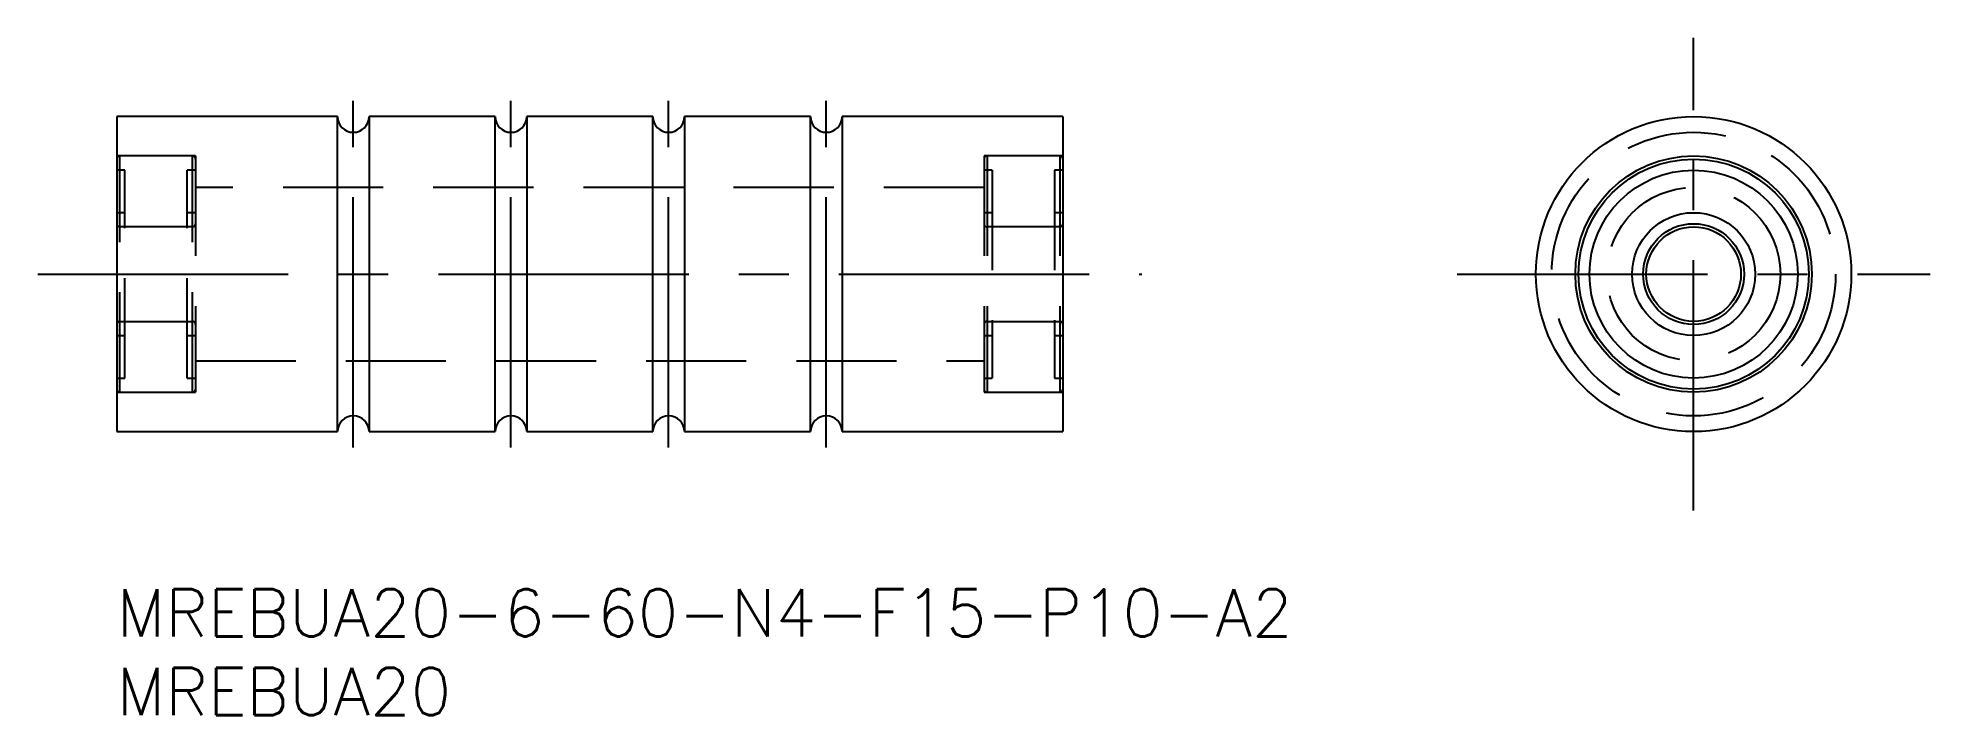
# Model space of a CAD drawing. Extents: x -5 to 115, y -8 to 35.
import ezdxf

# ---------------------------------------------------------------- set-up
doc = ezdxf.new("R2010")
doc.units = 0
doc.header["$LTSCALE"] = 0.5
doc.linetypes.add('CENTER', pattern=[50.8, 31.75, -6.35, 6.35, -6.35])
doc.linetypes.add('DASHED', pattern=[19.05, 12.7, -6.35])
for name, color, linetype in [('MSM_CENTER', 1, 'CENTER'), ('MSM_CONTINUOUS', 7, 'CONTINUOUS'), ('MSM_DASHED', 4, 'DASHED'), ('MSM_NARROW', 5, 'CONTINUOUS'), ('MSM_PART_NUMBER', 7, 'CONTINUOUS')]:
    doc.layers.add(name, color=color, linetype=linetype)
doc.styles.get("Standard").update_dxf_attribs({"font": 'txt.shx', "height": 3, "bigfont": 'bigfont.shx'})

msp = doc.modelspace()

# ---------------------------------------------------------------- linework, layer by layer
at = {"layer": 'MSM_CENTER'}
for p, q in [((100, 5), (100, 35)), ((15, 9), (15, 31)), ((25, 9), (25, 31)), ((35, 9), (35, 31)), ((45, 9), (45, 31)), ((-5, 20), (65, 20)), ((85, 20), (115, 20))]:
    msp.add_line(p, q, dxfattribs=at)
at = {"layer": 'MSM_CONTINUOUS'}
for p, q in [((14, 30), (0, 30)), ((0, 30), (0, 10)), ((14, 10), (14, 30)), ((16, 30), (16, 10)), ((24, 30), (16, 30)), ((24, 10), (24, 30)), ((26, 30), (26, 10)), ((34, 30), (26, 30)), ((34, 10), (34, 30)), ((36, 30), (36, 10)), ((44, 30), (36, 30)), ((44, 10), (44, 30)), ((46, 30), (46, 10)), ((60, 30), (46, 30)), ((60, 30), (60, 10)), ((0, 10), (14, 10)), ((16, 10), (24, 10)), ((26, 10), (34, 10)), ((36, 10), (44, 10)), ((46, 10), (60, 10))]:
    msp.add_line(p, q, dxfattribs=at)
for radius in [10, 7.5, 6.6, 3.9, 3]:
    msp.add_circle((100, 20), radius, dxfattribs=at)
for centre, start, end in [((15, 30), 180, 0), ((25, 30), 180, 360), ((35, 30), 180, 360), ((45, 30), 180, 0), ((15, 10), 0, 180), ((25, 10), 0, 180), ((35, 10), 0, 180), ((45, 10), 0, 180)]:
    msp.add_arc(centre, 1, start, end, dxfattribs=at)
at = {"layer": 'MSM_DASHED'}
for p, q in [((5, 27.5), (0, 27.5)), ((0.5235, 26.6), (0, 26.6)), ((0.2, 12.5), (0.2, 27.5)), ((0.5235, 13.4), (0.5235, 26.6)), ((5, 26.6), (4.4765, 26.6)), ((4.4765, 13.4), (4.4765, 26.6)), ((4.8, 12.5), (4.8, 27.5)), ((5, 27.5), (5, 12.5)), ((60, 27.5), (55, 27.5)), ((55, 27.5), (55, 12.5)), ((55.5235, 26.6), (55, 26.6)), ((55.2, 27.5), (55.2, 12.5)), ((55.5235, 26.6), (55.5235, 13.4)), ((60, 26.6), (59.4765, 26.6)), ((59.4765, 26.6), (59.4765, 13.4)), ((59.8, 27.5), (59.8, 12.5)), ((55, 25.5), (5, 25.5)), ((0.5235, 23.9), (0, 23.9)), ((4.8, 23), (0.2, 23)), ((5, 23.9), (4.4765, 23.9)), ((55.5235, 23.9), (55, 23.9)), ((59.8, 23), (55.2, 23)), ((60, 23.9), (59.4765, 23.9)), ((0.2, 17), (4.8, 17)), ((55.2, 17), (59.8, 17)), ((0, 16.1), (0.5235, 16.1)), ((4.4765, 16.1), (5, 16.1)), ((55, 16.1), (55.5235, 16.1)), ((59.4765, 16.1), (60, 16.1)), ((5, 14.5), (55, 14.5)), ((0, 13.4), (0.5235, 13.4)), ((4.4765, 13.4), (5, 13.4)), ((55, 13.4), (55.5235, 13.4)), ((59.4765, 13.4), (60, 13.4)), ((0, 12.5), (5, 12.5)), ((55, 12.5), (60, 12.5))]:
    msp.add_line(p, q, dxfattribs=at)
for radius in [9, 5.5]:
    msp.add_circle((100, 20), radius, dxfattribs=at)
for centre, start, end in [((0.2, 27.3), 90, 180), ((4.8, 27.3), 0, 90), ((55.2, 27.3), 90, 180), ((59.8, 27.3), 0, 90), ((0.2, 23.2), 180, 270), ((4.8, 23.2), 270, 0), ((55.2, 23.2), 180, 270), ((59.8, 23.2), 270, 360), ((0.2, 16.8), 90, 180), ((4.8, 16.8), 0, 90), ((55.2, 16.8), 90, 180), ((59.8, 16.8), 0, 90), ((0.2, 12.7), 180, 270), ((4.8, 12.7), 270, 0), ((55.2, 12.7), 180, 270), ((59.8, 12.7), 270, 360)]:
    msp.add_arc(centre, 0.2, start, end, dxfattribs=at)
at = {"layer": 'MSM_NARROW'}
for radius in [7.3, 3.2]:
    msp.add_circle((100, 20), radius, dxfattribs=at)

# ---------------------------------------------------------------- texts
at = {"layer": 'MSM_PART_NUMBER'}
for s, p in [('MREBUA20-6-60-N4-F15-P10-A2', (0, -3)), ('MREBUA20', (0, -8))]:
    msp.add_text(s, height=3, dxfattribs=at).set_placement(p)

doc.saveas('drawing.dxf')
